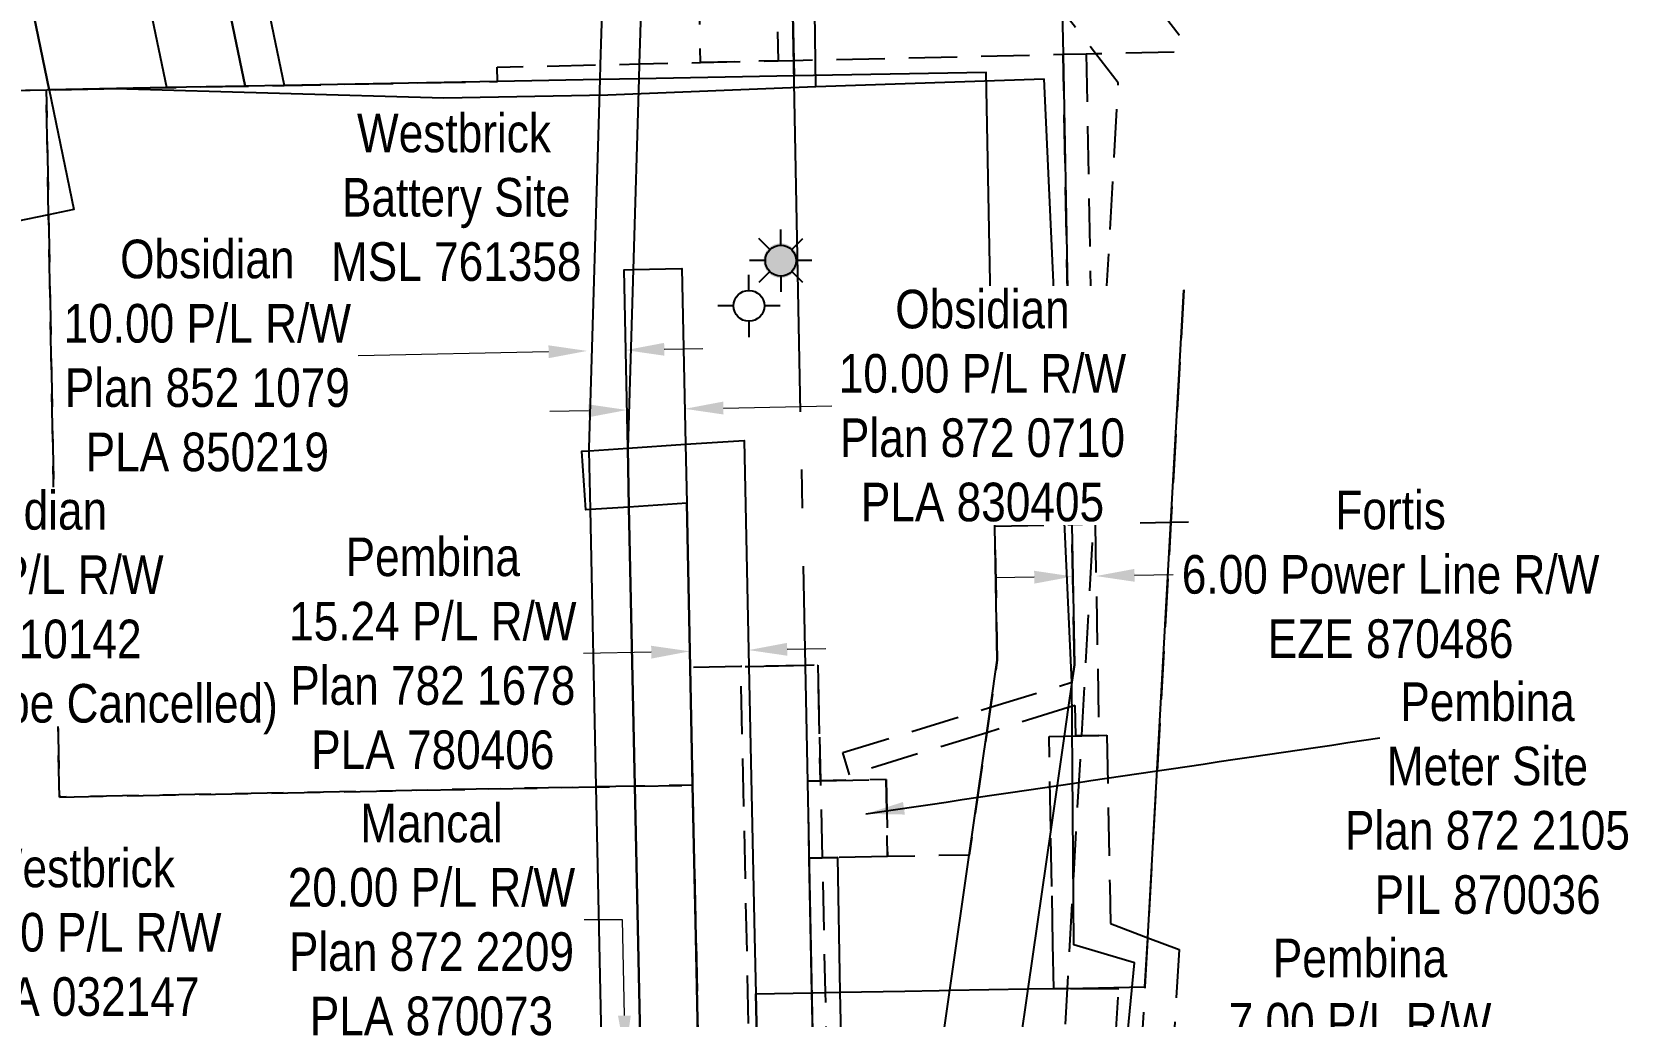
# Model space of a CAD drawing. Extents: x 583854 to 591751, y 5898015 to 5905299.
# Drawn here: x 588444.4 to 588858.1, y 5900188.5 to 5900443.5 of the extents above; entities that cross this region are included whole.
import ezdxf

# ---------------------------------------------------------------- set-up
doc = ezdxf.new("R2010")
doc.units = 0
doc.header["$LTSCALE"] = 5
doc.header["$PDSIZE"] = 0.5
for name, pattern in [('foc-ACCESSROAD', [3.75, 2.5, -1.25]), ('foc-FLOWLINE', [3.75, 2.5, -1.25]), ('foc-QUARTERLINE', [33, 25, -3, 2, -3])]:
    doc.linetypes.add(name, pattern=pattern)
doc.layers.get('Defpoints').update_dxf_attribs({"color": 9})
for name, color, linetype in [('AS-POWER', 104, 'foc-POWER'), ('C-AR', 13, 'foc-ACCESSROAD'), ('C-RW', 13, 'Continuous'), ('C-WS', 13, 'foc-ACCESSROAD'), ('C-WS-S', 8, 'Continuous'), ('F-EZE', 190, 'foc-FLOWLINE'), ('F-RW', 190, 'Continuous'), ('F-WS', 190, 'foc-ACCESSROAD'), ('F-WS-S', 8, 'Continuous'), ('L-QSEC', 8, 'foc-QUARTERLINE'), ('PLA', 7, 'Continuous')]:
    doc.layers.add(name, color=color, linetype=linetype)
for name, color, linetype, lineweight in [('C-RW-T', 13, 'Continuous', 9), ('F-EZE-T', 190, 'Continuous', 9), ('F-RW-T', 190, 'Continuous', 9), ('F-WS-T', 190, 'Continuous', 9)]:
    doc.layers.add(name, color=color, linetype=linetype, lineweight=lineweight)
doc.styles.add('175L', font='ARIALN.TTF', dxfattribs={"height": 20})
doc.styles.add('80CG', font='ARIALN.TTF', dxfattribs={"height": 10})
doc.styles.add('foc-LtypeFont', font='ARIALN.TTF', dxfattribs={"height": 7.35})
doc.linetypes.add('foc-POWER', pattern='A,6,-1,["P",foc-LtypeFont,S=0.2,R=0,X=-0.625,Y=-0.75],-1.24,4', length=12.24)
doc.dimstyles.new('Compass 5 000', dxfattribs={"dimscale": 5, "dimtxt": 9, "dimasz": 2, "dimexe": 0.2, "dimexo": 0.0625, "dimgap": 0.5, "dimtad": 0, "dimtih": 1, "dimtoh": 1, "dimzin": 0, "dimdsep": 46, "dimtxsty": '80CG', "dimcen": 0.1, "dimse1": 1, "dimse2": 1, "dimclrd": 256, "dimclrt": 256, "dimaunit": 1, "dimadec": 4, "dimazin": 0, "dimtfac": 0.06, "dimtofl": 0, "dimtmove": 0, "dimatfit": 1, "dimfxl": 0.2, "dimtolj": 1, "dimtzin": 0, "dimlwd": -1, "dimarcsym": 0})

# ---------------------------------------------------------------- blocks, each defined once
blk = doc.blocks.new('*D438')
at = {"layer": 'C-RW-T', "transparency": 16777216}
for p, q in [((588588.66, 5900345.34), (588578.66, 5900345.13)), ((588623.64, 5900346.06), (588651.71, 5900346.64))]:
    blk.add_line(p, q, dxfattribs=at)
for points in [[(588588.63, 5900347.01), (588588.7, 5900343.67), (588598.66, 5900345.55)], [(588623.61, 5900347.73), (588623.68, 5900344.39), (588613.64, 5900345.85)]]:
    blk.add_solid(points, dxfattribs=at)
at = {"layer": 'Defpoints', "color": 0, "transparency": 16777216}
for p in [(588598.55, 5900350.74), (588613.54, 5900351.05), (588613.64, 5900345.85)]:
    blk.add_point(p, dxfattribs=at)
at = {"layer": 'C-RW-T', "transparency": 16777216, "insert": (588690.79, 5900346.64), "char_height": 10, "attachment_point": 5, "style": '80CG', "bg_fill": 3, "box_fill_scale": 1.1, "bg_fill_color": 256, "bg_fill_true_color": 13158600, "bg_fill_transparency": 0}
blk.add_mtext('\\A1;Obsidian\\P10.00 P/L R/W\\PPlan 872 0710\\PPLA 830405', dxfattribs=at)
blk = doc.blocks.new('*D440')
at = {"layer": 'C-RW-T', "transparency": 16777216}
for p, q in [((588608.33, 5900361.28), (588618.32, 5900361.49)), ((588578.34, 5900360.66), (588528.99, 5900359.62))]:
    blk.add_line(p, q, dxfattribs=at)
for points in [[(588578.31, 5900362.32), (588578.38, 5900358.99), (588588.34, 5900360.86)], [(588608.29, 5900362.95), (588608.36, 5900359.62), (588598.33, 5900361.07)]]:
    blk.add_solid(points, dxfattribs=at)
at = {"layer": 'Defpoints', "color": 0, "transparency": 16777216}
for p in [(588588.34, 5900360.86), (588589.27, 5900316.27), (588599.26, 5900316.48)]:
    blk.add_point(p, dxfattribs=at)
at = {"layer": 'C-RW-T', "transparency": 16777216, "insert": (588489.9, 5900359.62), "char_height": 10, "attachment_point": 5, "style": '80CG'}
blk.add_mtext('\\A1;Obsidian\\P10.00 P/L R/W\\PPlan 852 1079\\PPLA 850219', dxfattribs=at)
blk = doc.blocks.new('*D477')
at = {"layer": 'Defpoints', "color": 0, "transparency": 16777216}
for p in [(588614.78, 5900291.29), (588630.02, 5900291.61), (588614.96, 5900283)]:
    blk.add_point(p, dxfattribs=at)
at = {"layer": 'F-RW-T', "transparency": 16777216}
for p, q in [((588604.96, 5900282.79), (588587.43, 5900282.42)), ((588640.19, 5900283.53), (588650.19, 5900283.74))]:
    blk.add_line(p, q, dxfattribs=at)
for points in [[(588604.92, 5900284.45), (588604.99, 5900281.12), (588614.96, 5900283)], [(588640.15, 5900285.19), (588640.22, 5900281.86), (588630.19, 5900283.32)]]:
    blk.add_solid(points, dxfattribs=at)
at = {"layer": 'F-RW-T', "transparency": 16777216, "insert": (588548.34, 5900282.42), "char_height": 10, "attachment_point": 5, "style": '80CG'}
blk.add_mtext('\\A1;Pembina\\P15.24 P/L R/W\\PPlan 782 1678\\PPLA 780406', dxfattribs=at)
blk = doc.blocks.new('*D484')
at = {"layer": 'Defpoints', "color": 0, "transparency": 16777216}
for p in [(588598.18, 5900178.59), (588607.45, 5900178.76), (588607.82, 5900158.77)]:
    blk.add_point(p, dxfattribs=at)
at = {"layer": 'F-RW-T', "transparency": 16777216}
for p, q in [((588597.53, 5900213.44), (588587.53, 5900213.44)), ((588598, 5900188.58), (588597.53, 5900213.44)), ((588598.74, 5900148.6), (588598.93, 5900138.6))]:
    blk.add_line(p, q, dxfattribs=at)
for points in [[(588599.66, 5900188.61), (588596.33, 5900188.55), (588598.18, 5900178.59)], [(588600.41, 5900148.63), (588597.07, 5900148.57), (588598.55, 5900158.6)]]:
    blk.add_solid(points, dxfattribs=at)
at = {"layer": 'F-RW-T', "transparency": 16777216, "insert": (588547.99, 5900213.44), "char_height": 10, "attachment_point": 5, "style": '80CG'}
blk.add_mtext('\\A1;Mancal\\P20.00 P/L R/W\\PPlan 872 2209\\PPLA 870073', dxfattribs=at)
blk = doc.blocks.new('*D485')
at = {"layer": 'Defpoints', "color": 0, "transparency": 16777216}
for p in [(588394.93, 5900194.36), (588395.04, 5900194.27), (588385.8, 5900182.45)]:
    blk.add_point(p, dxfattribs=at)
at = {"layer": 'F-RW-T', "transparency": 16777216}
for p, q in [((588401.09, 5900202.24), (588407.24, 5900210.12)), ((588407.24, 5900210.12), (588417.24, 5900210.12)), ((588379.54, 5900174.65), (588373.38, 5900166.77))]:
    blk.add_line(p, q, dxfattribs=at)
for points in [[(588399.77, 5900203.27), (588402.4, 5900201.22), (588394.93, 5900194.36)], [(588378.22, 5900175.68), (588380.85, 5900173.63), (588385.69, 5900182.53)]]:
    blk.add_solid(points, dxfattribs=at)
at = {"layer": 'F-RW-T', "transparency": 16777216, "insert": (588456.33, 5900210.12), "char_height": 10, "attachment_point": 5, "style": '80CG'}
blk.add_mtext('\\A1;Westbrick\\P15.00 P/L R/W\\PPLA 032147', dxfattribs=at)
blk = doc.blocks.new('GABD')
for p, q in [((0, 0.808), (0, 1.616)), ((-0.808, 0), (-1.616, 0)), ((1.616, 0), (0.808, 0)), ((0, -0.808), (0, -1.616))]:
    blk.add_line(p, q)
blk.add_circle((0, 0), 0.8)
blk = doc.blocks.new('GAS')
h = blk.add_hatch(color=255)
h.dxf.hatch_style = 1
edge = h.paths.add_edge_path()
edge.add_arc((0, 0), 0.9, 0, 360)
for p, q in [((-0.571, 0.571), (-1.142, 1.142)), ((0, 0.808), (0, 1.616)), ((0.571, 0.571), (1.142, 1.142)), ((-0.808, 0), (-1.616, 0)), ((1.616, 0), (0.808, 0)), ((-0.571, -0.571), (-1.142, -1.142)), ((0, -0.808), (0, -1.616)), ((1.142, -1.142), (0.571, -0.571))]:
    blk.add_line(p, q)
blk.add_circle((0, 0), 0.8)
blk = doc.blocks.new('*D495')
at = {"layer": 'C-RW-T', "transparency": 16777216}
for p, q in [((588336.33, 5900264.88), (588362.67, 5900293.03)), ((588362.67, 5900293.03), (588372.67, 5900293.03)), ((588315.83, 5900242.98), (588309, 5900235.67))]:
    blk.add_line(p, q, dxfattribs=at)
for points in [[(588335.11, 5900266.02), (588337.54, 5900263.74), (588329.49, 5900257.57)], [(588314.61, 5900244.11), (588317.05, 5900241.84), (588322.66, 5900250.28)]]:
    blk.add_solid(points, dxfattribs=at)
at = {"layer": 'Defpoints', "color": 0, "transparency": 16777216}
for p in [(588329.49, 5900257.57), (588330.25, 5900256.87), (588323.42, 5900249.57)]:
    blk.add_point(p, dxfattribs=at)
at = {"layer": 'C-RW-T', "transparency": 16777216, "insert": (588441.33, 5900293.03), "char_height": 10, "attachment_point": 5, "style": '80CG', "bg_fill": 3, "box_fill_scale": 1.1, "bg_fill_color": 256, "bg_fill_true_color": 13158600, "bg_fill_transparency": 0}
blk.add_mtext('\\A1;Obsidian\\P15.00 P/L R/W\\PPLA 110142\\P(Expired-To be Cancelled)', dxfattribs=at)
blk = doc.blocks.new('*D497')
at = {"layer": 'Defpoints', "color": 0, "transparency": 16777216}
for p in [(588720.21, 5900302.51), (588714.33, 5900295.66), (588720.33, 5900295.77)]:
    blk.add_point(p, dxfattribs=at)
at = {"layer": 'F-EZE-T', "transparency": 16777216}
for p, q in [((588704.21, 5900302.21), (588694.21, 5900302.03)), ((588730.2, 5900302.7), (588740.2, 5900302.88))]:
    blk.add_line(p, q, dxfattribs=at)
for points in [[(588704.18, 5900303.88), (588704.24, 5900300.55), (588714.2, 5900302.4)], [(588730.17, 5900304.36), (588730.24, 5900301.03), (588720.21, 5900302.51)]]:
    blk.add_solid(points, dxfattribs=at)
at = {"layer": 'F-EZE-T', "transparency": 16777216, "insert": (588796.57, 5900302.88), "char_height": 10, "attachment_point": 5, "style": '80CG'}
blk.add_mtext('\\A1;Fortis\\P6.00 Power Line R/W\\PEZE 870486', dxfattribs=at)
blk = doc.blocks.new('*D499')
at = {"layer": 'Defpoints', "color": 0, "transparency": 16777216}
for p in [(588646.48, 5900200.08), (588653.76, 5900200.22), (588654.21, 5900176.64)]:
    blk.add_point(p, dxfattribs=at)
at = {"layer": 'F-RW-T', "transparency": 16777216}
for p, q in [((588636.94, 5900176.31), (588626.94, 5900176.12)), ((588664.21, 5900176.83), (588749.87, 5900178.46))]:
    blk.add_line(p, q, dxfattribs=at)
for points in [[(588636.9, 5900177.98), (588636.97, 5900174.65), (588646.93, 5900176.5)], [(588664.18, 5900178.5), (588664.24, 5900175.17), (588654.21, 5900176.64)]]:
    blk.add_solid(points, dxfattribs=at)
at = {"layer": 'F-RW-T', "transparency": 16777216, "insert": (588788.64, 5900178.46), "char_height": 10, "attachment_point": 5, "style": '80CG'}
blk.add_mtext('\\A1;Pembina\\P7.00 P/L R/W\\PPlan 872 2105\\PPLA 870418', dxfattribs=at)

msp = doc.modelspace()

# ---------------------------------------------------------------- linework, layer by layer
at = {"layer": 'AS-POWER', "flags": 128}
for points in [[(588647.644, 5900429.398), (588646.526, 5900507.016), (588643.066, 5900601.595), (588641.495, 5900626.713), (588639.411, 5900720.365), (588635.242, 5900911.746), (588608.556, 5900911.862)], [(588298.449, 5900321.627), (588389.743, 5900427.434), (588413.093, 5900427.872), (588466.019, 5900428.863), (588551.192, 5900426.484), (588593.67, 5900427.278), (588647.644, 5900429.398), (588706.764, 5900431.368)], [(588750.606, 5899986.56), (588709.483, 5900027.662), (588719.312, 5900099.479), (588727.117, 5900170.063), (588730.223, 5900202.265), (588714.501, 5900206.954), (588713.986, 5900274.973), (588706.764, 5900431.368)]]:
    msp.add_lwpolyline(points, dxfattribs=at)
at = {"layer": 'C-AR', "flags": 128}
msp.add_lwpolyline([(588604.47, 5900885.956), (588604.951, 5900885.523), (588605.441, 5900885.078), (588605.992, 5900884.576), (588606.386, 5900884.207), (588606.845, 5900883.772), (588607.317, 5900883.321), (588607.877, 5900882.783), (588608.235, 5900882.431), (588608.686, 5900881.981), (588609.139, 5900881.526), (588609.824, 5900880.812), (588611.597, 5900878.853), (588613.3, 5900876.833), (588614.932, 5900874.755), (588616.49, 5900872.621), (588617.973, 5900870.435), (588619.378, 5900868.197), (588620.704, 5900865.913), (588621.95, 5900863.582), (588623.113, 5900861.21), (588623.468, 5900860.432), (588623.724, 5900859.848), (588623.987, 5900859.245), (588624.216, 5900858.716), (588624.497, 5900858.031), (588624.746, 5900857.422), (588624.992, 5900856.815), (588625.209, 5900856.277), (588625.468, 5900855.594), (588625.651, 5900855.104), (588625.919, 5900854.361), (588626.116, 5900853.806), (588626.346, 5900853.119), (588626.539, 5900852.539), (588626.753, 5900851.871), (588626.933, 5900851.302), (588627.137, 5900850.614), (588627.335, 5900849.944), (588627.501, 5900849.353), (588627.663, 5900848.77), (588627.84, 5900848.084), (588628.098, 5900847.065), (588628.304, 5900846.215), (588628.455, 5900845.529), (588628.653, 5900844.62), (588628.856, 5900843.639), (588628.981, 5900842.956), (588629.099, 5900842.308), (588629.21, 5900841.686), (588629.317, 5900841.045), (588629.418, 5900840.365), (588629.512, 5900839.716), (588629.614, 5900839.001), (588629.688, 5900838.437), (588629.764, 5900837.762), (588629.835, 5900837.108), (588629.958, 5900835.943), (588630.013, 5900835.146), (588630.054, 5900834.49), (588630.094, 5900833.834), (588630.127, 5900833.266), (588630.162, 5900832.522), (588630.194, 5900831.867), (588630.224, 5900831.211), (588630.255, 5900830.556), (588631.435, 5900769.233), (588633.716, 5900650.642), (588635.002, 5900583.847), (588635.06, 5900580.804), (588635.29, 5900568.837), (588635.706, 5900547.231), (588637.537, 5900452.044), (588637.845, 5900436.066), (588617.72, 5900435.608), (588617.411, 5900451.679), (588615.871, 5900531.699), (588615.164, 5900568.475), (588614.875, 5900583.485), (588613.59, 5900650.255), (588610.53, 5900809.253), (588610.127, 5900830.23), (588610.08, 5900831.128), (588610.038, 5900831.975), (588609.992, 5900832.568), (588609.937, 5900833.288), (588609.878, 5900834.021), (588609.805, 5900834.733), (588609.729, 5900835.452), (588609.663, 5900836.066), (588609.524, 5900837.131), (588609.41, 5900837.985), (588609.259, 5900838.92), (588609.062, 5900839.879), (588608.832, 5900840.907), (588608.636, 5900841.758), (588608.379, 5900842.78), (588608.19, 5900843.515), (588608.005, 5900844.182), (588607.698, 5900845.264), (588607.464, 5900846.041), (588607.111, 5900847.18), (588606.853, 5900847.864), (588606.448, 5900848.914), (588606.152, 5900849.649), (588605.717, 5900850.697), (588605.401, 5900851.424), (588604.924, 5900852.49), (588604.619, 5900853.145), (588604.111, 5900854.204), (588603.683, 5900855.047), (588603.12, 5900856.113), (588602.147, 5900857.79), (588601.116, 5900859.431), (588600.027, 5900861.036), (588598.884, 5900862.602), (588597.687, 5900864.127), (588596.437, 5900865.609), (588595.136, 5900867.046), (588593.786, 5900868.437), (588592.388, 5900869.78), (588590.943, 5900871.074), (588589.455, 5900872.316), (588587.924, 5900873.506), (588586.353, 5900874.641), (588584.742, 5900875.72), (588583.095, 5900876.743), (588581.414, 5900877.708), (588579.699, 5900878.613), (588577.954, 5900879.458), (588576.181, 5900880.241), (588574.325, 5900880.982), (588573.821, 5900881.17), (588572.558, 5900881.62), (588570.712, 5900882.213), (588568.846, 5900882.742), (588566.964, 5900883.205), (588565.067, 5900883.602), (588563.156, 5900883.932), (588561.235, 5900884.196), (588559.307, 5900884.393), (588557.372, 5900884.521), (588553.495, 5900884.576), (588432.872, 5900882.059), (588422.861, 5900881.85), (588403.771, 5900881.453), (588387.886, 5900881.122), (588377.882, 5900880.913), (588362.638, 5900880.595), (588352.635, 5900880.386), (588342.629, 5900880.178), (588327.603, 5900879.865), (588322.595, 5900879.761), (588312.58, 5900879.552), (588187.368, 5900876.946), (587931.356, 5900871.607), (587911.359, 5900871.191), (587901.372, 5900870.983), (587881.366, 5900870.566), (587831.483, 5900869.528), (587831.442, 5900871.67), (587831.16, 5900886.605), (587831.103, 5900889.654), (588186.949, 5900897.071), (588311.148, 5900899.656), (588326.171, 5900899.969), (588341.213, 5900900.283), (588351.217, 5900900.491), (588361.219, 5900900.7), (588376.463, 5900901.017), (588385.62, 5900901.208), (588386.572, 5900901.228), (588395.429, 5900901.412), (588411.435, 5900901.747), (588415.474, 5900901.831), (588421.445, 5900901.956), (588431.457, 5900902.164), (588553.077, 5900904.7), (588555.718, 5900904.731), (588557.016, 5900904.725), (588558.358, 5900904.716), (588558.98, 5900904.701), (588560.996, 5900904.452), (588562.262, 5900904.325), (588563.624, 5900904.184), (588566.242, 5900903.825), (588568.845, 5900903.374), (588571.431, 5900902.833), (588573.997, 5900902.202), (588576.539, 5900901.482), (588579.054, 5900900.673), (588581.539, 5900899.777), (588583.992, 5900898.795), (588586.409, 5900897.727), (588588.787, 5900896.575), (588591.123, 5900895.342), (588593.415, 5900894.027), (588595.66, 5900892.633), (588597.854, 5900891.162), (588599.996, 5900889.614), (588602.082, 5900887.994), (588603.024, 5900887.213), (588603.514, 5900886.793), (588604.054, 5900886.329), (588604.47, 5900885.956)], close=True, dxfattribs=at)
msp.add_lwpolyline([(588743.013, 5900376.685), (588739.633, 5900316.378), (588734.534, 5900225.226), (588733.69, 5900210.202), (588733.606, 5900208.781), (588732.883, 5900196.042), (588732.042, 5900181.031), (588731.502, 5900171.944), (588729.933, 5900161.032), (588709.298, 5900017.566), (588708.034, 5900008.777), (588706.533, 5899998.339), (588706.279, 5899996.574), (588704.306, 5899998.48), (588688.523, 5900013.724), (588689.341, 5900019.401), (588689.672, 5900021.705), (588690.28, 5900025.925), (588691.509, 5900034.465), (588697.233, 5900074.253), (588709.662, 5900160.657), (588711.587, 5900173.97), (588711.983, 5900180.674), (588712.822, 5900195.573), (588713.616, 5900209.847), (588714.459, 5900224.871), (588716.5, 5900261.116), (588719.566, 5900315.921), (588719.85, 5900320.995), (588725.98, 5900430.334), (588720.106, 5900437.941), (588711.475, 5900449.117), (588708.205, 5900453.352), (588639.859, 5900541.855), (588635.706, 5900547.231), (588635.29, 5900568.837), (588635.06, 5900580.804), (588639.208, 5900575.434), (588644.176, 5900568.999), (588741.725, 5900442.684)], dxfattribs=at)
at = {"layer": 'C-RW'}
for points in [[(588405.533, 5900638.381), (588448.883, 5900428.542), (588455.29, 5900397.522), (588448.74, 5900396.163), (588440.401, 5900394.433), (588433.412, 5900428.253), (588390.625, 5900635.302)], [(588641.598, 5900452.118), (588641.907, 5900436.159), (588641.986, 5900432.129), (588601.714, 5900431.396), (588591.722, 5900431.215), (588565.109, 5900430.717), (588509.825, 5900429.683), (588499.709, 5900429.494), (588479.377, 5900429.114), (588448.883, 5900428.542), (588405.533, 5900638.381)], [(588592.152, 5900178.474), (588590.702, 5900247.846), (588589.198, 5900319.724), (588588.882, 5900334.972), (588588.867, 5900335.698), (588591.722, 5900431.215), (588591.832, 5900435.018), (588592.301, 5900451.221)], [(588602.304, 5900451.405), (588601.824, 5900435.246), (588601.714, 5900431.396), (588600.242, 5900381.97), (588598.862, 5900335.647), (588599.179, 5900320.397), (588600.694, 5900248.032), (588602.146, 5900178.659)], [(588602.146, 5900178.659), (588600.694, 5900248.032), (588599.179, 5900320.397), (588598.863, 5900335.647), (588597.908, 5900381.924), (588600.242, 5900381.97), (588612.895, 5900382.223), (588613.834, 5900336.658), (588614.152, 5900321.409), (588615.045, 5900278.801), (588615.683, 5900248.313), (588616.521, 5900208.934), (588617.137, 5900178.938)]]:
    msp.add_lwpolyline(points, dxfattribs=at)
at = {"layer": 'C-WS', "flags": 128}
msp.add_lwpolyline([(588653.14, 5900056.859), (588653.287, 5900049.83), (588653.491, 5900039.837), (588653.64, 5900032.538), (588653.695, 5900029.825), (588652.486, 5900029.804), (588649.787, 5900029.756), (588635.356, 5900029.505), (588620.134, 5900029.238), (588613.038, 5900029.114), (588613.123, 5900024.299), (588613.474, 5900004.263), (588613.507, 5900002.403), (588614.113, 5899967.908), (588493.531, 5899965.634), (588492.139, 5899965.607), (588491.906, 5899977.46), (588489.74, 5900087.625), (588497.743, 5900087.782), (588593.941, 5900089.673), (588603.933, 5900089.869), (588605.924, 5900089.908), (588611.968, 5900090.027), (588612.101, 5900082.482), (588612.687, 5900049.12), (588619.748, 5900049.244), (588633.243, 5900049.48), (588633.069, 5900057.27), (588632.532, 5900081.384), (588630.799, 5900159.195), (588630.353, 5900179.184), (588628.129, 5900279.046), (588630.281, 5900279.086), (588644.947, 5900279.36), (588648.135, 5900279.419), (588648.802, 5900249.458), (588649.248, 5900229.473), (588650.026, 5900194.545), (588650.36, 5900179.554), (588650.805, 5900159.568), (588652.979, 5900061.955), (588653.14, 5900056.859)], close=True, dxfattribs=at)
at = {"layer": 'F-EZE'}
msp.add_lwpolyline([(588719.957, 5900315.928), (588720.975, 5900261.194), (588716.513, 5900261.113), (588714.973, 5900261.084), (588714.827, 5900268.953), (588713.041, 5900268.405), (588691.912, 5900261.918), (588656.351, 5900251.001), (588654.59, 5900256.739), (588692.857, 5900268.487), (588713.986, 5900274.973), (588714.631, 5900279.458), (588713.956, 5900315.79), (588711.686, 5900437.749), (588717.687, 5900437.885), (588719.862, 5900320.992), (588719.957, 5900315.928)], close=True, dxfattribs=at)
msp.add_lwpolyline([(588725.209, 5900180.903), (588726.089, 5900195.42), (588712.836, 5900195.532), (588709.255, 5900195.489), (588709.042, 5900207.101), (588708.766, 5900222.087), (588708.495, 5900236.795), (588708.05, 5900260.957), (588711.98, 5900261.029), (588714.973, 5900261.084), (588716.513, 5900261.113), (588720.975, 5900261.194), (588723.054, 5900261.233), (588723.77, 5900222.364), (588723.952, 5900212.451), (588733.625, 5900208.777), (588741.747, 5900205.693), (588740.259, 5900181.171)], dxfattribs=at)
at = {"layer": 'F-RW'}
for points in [[(588741.725, 5900442.684), (588644.176, 5900568.999)], [(588495.601, 5900449.448), (588499.709, 5900429.494), (588479.377, 5900429.114), (588475.257, 5900449.05)], [(588505.687, 5900449.648), (588509.825, 5900429.683), (588499.709, 5900429.494), (588495.601, 5900449.448)], [(588632.368, 5900179.221), (588632.067, 5900194.211), (588646.593, 5900194.481), (588646.933, 5900194.487), (588650.026, 5900194.544), (588653.867, 5900194.617), (588670.628, 5900194.929), (588679.588, 5900195.087), (588682.306, 5900195.135), (588702.555, 5900195.496), (588709.253, 5900195.582), (588712.84, 5900195.646), (588732.912, 5900196.037), (588733.625, 5900208.777), (588739.645, 5900316.376), (588743.015, 5900376.604)], [(588617.137, 5900178.938), (588616.521, 5900208.934), (588615.683, 5900248.313), (588615.045, 5900278.801), (588614.152, 5900321.409), (588599.179, 5900320.397), (588589.198, 5900319.724), (588587.972, 5900319.641), (588586.935, 5900334.841), (588588.881, 5900334.972), (588598.863, 5900335.647), (588613.834, 5900336.658), (588629.048, 5900337.685), (588630.281, 5900279.086), (588631.751, 5900209.215), (588632.067, 5900194.211), (588632.368, 5900179.221)]]:
    msp.add_lwpolyline(points, dxfattribs=at)
msp.add_lwpolyline([(588680.87, 5900044.742), (588679.642, 5900036.201), (588665.314, 5900050.04), (588661.909, 5900053.329), (588652.979, 5900061.955), (588649.089, 5900065.712), (588648.414, 5900100.564), (588647.873, 5900128.448), (588647.271, 5900159.503), (588646.884, 5900179.49), (588646.593, 5900194.481), (588645.916, 5900229.409), (588649.248, 5900229.473), (588653.201, 5900229.548), (588653.867, 5900194.617), (588654.153, 5900179.624), (588654.534, 5900159.637), (588656.27, 5900068.505), (588663.138, 5900061.872), (588680.87, 5900044.742)], close=True, dxfattribs=at)
at = {"layer": 'F-WS', "flags": 128}
msp.add_lwpolyline([(588744.188, 5900316.479), (588739.645, 5900316.376), (588719.957, 5900315.928), (588719.579, 5900315.919), (588713.956, 5900315.79), (588693.959, 5900315.335), (588694.616, 5900280.714), (588692.857, 5900268.487), (588691.912, 5900261.918), (588687.35, 5900230.198), (588666.192, 5900229.796), (588665.811, 5900249.782), (588648.802, 5900249.458), (588648.135, 5900279.419), (588644.947, 5900279.36), (588630.281, 5900279.086), (588628.129, 5900279.046), (588615.045, 5900278.801), (588615.683, 5900248.313), (588600.694, 5900248.032), (588590.702, 5900247.846), (588451.563, 5900245.243), (588448.74, 5900396.163), (588448.134, 5900428.529), (588448.883, 5900428.542), (588479.377, 5900429.114), (588499.709, 5900429.494), (588509.825, 5900429.683), (588565.109, 5900430.717), (588565.025, 5900434.407), (588591.832, 5900435.018), (588601.824, 5900435.246), (588617.72, 5900435.608), (588637.845, 5900436.066), (588641.908, 5900436.159), (588711.686, 5900437.749), (588717.687, 5900437.885), (588720.106, 5900437.941), (588741.808, 5900438.435)], dxfattribs=at)
msp.add_lwpolyline([(588411.501, 5900435.499), (588413.093, 5900427.872), (588423.326, 5900428.064), (588433.412, 5900428.253), (588448.135, 5900428.529), (588448.74, 5900396.163), (588451.563, 5900245.243), (588590.702, 5900247.845), (588600.694, 5900248.032), (588615.683, 5900248.313), (588616.521, 5900208.934), (588617.137, 5900178.938), (588617.417, 5900158.946), (588602.547, 5900158.669), (588592.555, 5900158.482), (588568.9, 5900158.041), (588549.557, 5900157.68), (588496.442, 5900156.691), (588481.438, 5900156.411), (588309.415, 5900153.21), (588308.979, 5900176.927), (588333.404, 5900223.377), (588351.56, 5900223.717), (588351.474, 5900228.305), (588351.186, 5900243.705), (588340.861, 5900243.511), (588332.213, 5900243.35), (588328.177, 5900243.275), (588321.212, 5900243.145), (588321.086, 5900249.912), (588320.824, 5900263.882), (588315.987, 5900254.684), (588278.855, 5900184.071), (588278.479, 5900204.853), (588277.511, 5900258.47), (588274.756, 5900405.278), (588318.751, 5900406.1), (588318.374, 5900426.107), (588318.23, 5900433.753), (588411.501, 5900435.499)], close=True, dxfattribs=at)
at = {"layer": 'F-WS'}
msp.add_lwpolyline([(588649.248, 5900229.473), (588645.916, 5900229.409), (588645.528, 5900249.397), (588648.802, 5900249.458), (588665.811, 5900249.782), (588666.192, 5900229.796), (588653.201, 5900229.548), (588649.248, 5900229.473)], close=True, dxfattribs=at)
at = {"layer": 'L-QSEC'}
msp.add_line((588662.863, 5899355.282), (588631.666, 5900964.437), dxfattribs=at)
at = {"layer": 'PLA'}
for points in [[(588680.137, 5900180.054), (588682.306, 5900195.135), (588687.35, 5900230.198), (588691.912, 5900261.918), (588692.857, 5900268.487), (588694.616, 5900280.714), (588693.959, 5900315.335), (588691.727, 5900433.033), (588641.986, 5900432.129), (588641.907, 5900436.159), (588641.598, 5900452.118)], [(588711.475, 5900449.117), (588711.686, 5900437.749), (588713.956, 5900315.79), (588714.631, 5900279.458), (588713.986, 5900274.973), (588713.041, 5900268.405), (588711.98, 5900261.029), (588708.495, 5900236.795), (588702.555, 5900195.496), (588700.392, 5900180.461), (588699.709, 5900175.712), (588697.511, 5900160.432), (588696.862, 5900155.924), (588680.87, 5900044.742), (588679.642, 5900036.201), (588679.035, 5900031.98), (588677.887, 5900024.001), (588677.336, 5900020.171), (588675.521, 5900007.554), (588675.06, 5900004.351), (588677.389, 5900000.194), (588709.535, 5899942.809), (588713.414, 5899935.883), (588752.958, 5899865.301)]]:
    msp.add_lwpolyline(points, dxfattribs=at)

# ---------------------------------------------------------------- texts
at = {"layer": 'F-WS-T', "insert": (588784.252, 5900274.938), "char_height": 9.99539, "attachment_point": 1, "style": '175L'}
msp.add_mtext_dynamic_manual_height_columns('\\pi14.839;Pembina\\P\\pi11.324;Meter Site\\P\\pi0.48975;Plan 872 2105\\P\\pi8.1636;PIL 870036', width=73.48357, gutter_width=116.024, heights=[0], dxfattribs=at)

# ---------------------------------------------------------------- dimensions: what is measured, and where the dimension line sits
at = {"layer": 'F-RW-T'}
dim = msp.add_linear_dim(base=(588654.209, 5900176.641), p1=(588646.484, 5900200.085), p2=(588653.76, 5900200.223), angle=1.09125, text='Pembina\\P7.00 P/L R/W\\PPlan 872 2105\\PPLA 870418', dimstyle='Compass 5 000', dxfattribs=at)
dim.commit()
dim.dimension.update_dxf_attribs({"geometry": '*D499', "text_midpoint": (588788.638, 5900178.464), "dimtype": 161})

# ---------------------------------------------------------------- leaders
at = {"layer": 'F-WS-T', "path_type": 1}
msp.add_leader([(588660.55, 5900240.86), (588793.792, 5900260.565)], dimstyle='Compass 5 000', override={"dimgap": 0.5, "dimtad": 0}, dxfattribs=at)

# ---------------------------------------------------------------- next in the draw order: dimensions: what is measured, and where the dimension line sits
at = {"layer": 'C-RW-T'}
dim = msp.add_linear_dim(base=(588613.645, 5900345.854), p1=(588598.552, 5900350.738), p2=(588613.538, 5900351.047), angle=1.18093, text='Obsidian\\P10.00 P/L R/W\\PPlan 872 0710\\PPLA 830405', dimstyle='Compass 5 000', override={"dimtfill": 1}, dxfattribs=at)
dim.commit()
dim.dimension.update_dxf_attribs({"geometry": '*D438', "text_midpoint": (588690.792, 5900346.639), "dimtype": 161})

# ---------------------------------------------------------------- next in the draw order: block references
at = {"layer": 'C-WS-S', "color": 62, "xscale": 4.997695, "yscale": 4.997695, "zscale": 4.997695}
msp.add_blockref('GAS', (588638.52, 5900384.265), dxfattribs=at)
at = {"layer": 'F-WS-S', "color": 62, "xscale": 4.997695, "yscale": 4.997695, "zscale": 4.997695}
msp.add_blockref('GABD', (588630.261, 5900372.539), dxfattribs=at)

# ---------------------------------------------------------------- next in the draw order: texts
at = {"layer": 'F-WS-T', "insert": (588521.462, 5900422.348), "char_height": 9.99539, "attachment_point": 1, "style": '175L'}
msp.add_mtext_dynamic_manual_height_columns('\\pi7.2261;Westbrick\\P\\pi3.3329;Battery Site\\P\\pi0.47611;MSL 761358', width=64.51772, gutter_width=99.954, heights=[0], dxfattribs=at)

# ---------------------------------------------------------------- next in the draw order: dimensions: what is measured, and where the dimension line sits
at = {"layer": 'C-RW-T'}
dim = msp.add_linear_dim(base=(588588.338, 5900360.865), p1=(588599.261, 5900316.476), p2=(588589.271, 5900316.267), angle=181.19791, text='Obsidian\\P10.00 P/L R/W\\PPlan 852 1079\\PPLA 850219', dimstyle='Compass 5 000', dxfattribs=at)
dim.commit()
dim.dimension.update_dxf_attribs({"geometry": '*D440', "text_midpoint": (588489.904, 5900359.624), "dimtype": 161})
at = {"layer": 'F-EZE-T'}
dim = msp.add_linear_dim(base=(588720.207, 5900302.51), p1=(588714.33, 5900295.663), p2=(588720.332, 5900295.775), angle=1.06569, text='Fortis\\P6.00 Power Line R/W\\PEZE 870486', dimstyle='Compass 5 000', dxfattribs=at)
dim.commit()
dim.dimension.update_dxf_attribs({"geometry": '*D497', "text_midpoint": (588796.567, 5900302.882), "dimtype": 161})
at = {"layer": 'F-RW-T', "color": 62}
for base, p1, p2, angle, text, picture, middle in [((588614.957, 5900282.998), (588630.017, 5900291.612), (588614.783, 5900291.293), 181.20001, 'Pembina\\P15.24 P/L R/W\\PPlan 782 1678\\PPLA 780406', '*D477', (588548.344, 5900282.421)), ((588598.183, 5900178.585), (588607.821, 5900158.77), (588607.449, 5900178.758), 91.06624, 'Mancal\\P20.00 P/L R/W\\PPlan 872 2209\\PPLA 870073', '*D484', (588547.995, 5900213.441))]:
    dim = msp.add_linear_dim(base=base, p1=p1, p2=p2, angle=angle, text=text, dimstyle='Compass 5 000', dxfattribs=at)
    dim.commit()
    dim.dimension.update_dxf_attribs({"geometry": picture, "text_midpoint": middle, "dimtype": 161})

# ---------------------------------------------------------------- next in the draw order: dimensions: what is measured, and where the dimension line sits
at = {"layer": 'C-RW-T'}
dim = msp.add_linear_dim(base=(588329.494, 5900257.575), p1=(588323.418, 5900249.572), p2=(588330.248, 5900256.87), angle=46.89821, text='Obsidian\\P15.00 P/L R/W\\PPLA 110142\\P(Expired-To be Cancelled)', dimstyle='Compass 5 000', override={"dimtfill": 1}, dxfattribs=at)
dim.commit()
dim.dimension.update_dxf_attribs({"geometry": '*D495', "text_midpoint": (588441.331, 5900293.026), "dimtype": 161})

# ---------------------------------------------------------------- next in the draw order: dimensions: what is measured, and where the dimension line sits
at = {"layer": 'F-RW-T', "color": 62}
dim = msp.add_aligned_dim(p1=(588385.805, 5900182.445), p2=(588395.043, 5900194.272), distance=0.144, text='Westbrick\\P15.00 P/L R/W\\PPLA 032147', dimstyle='Compass 5 000', dxfattribs=at)
dim.commit()
dim.dimension.update_dxf_attribs({"geometry": '*D485', "text_midpoint": (588456.327, 5900210.122)})

doc.saveas('drawing.dxf')
